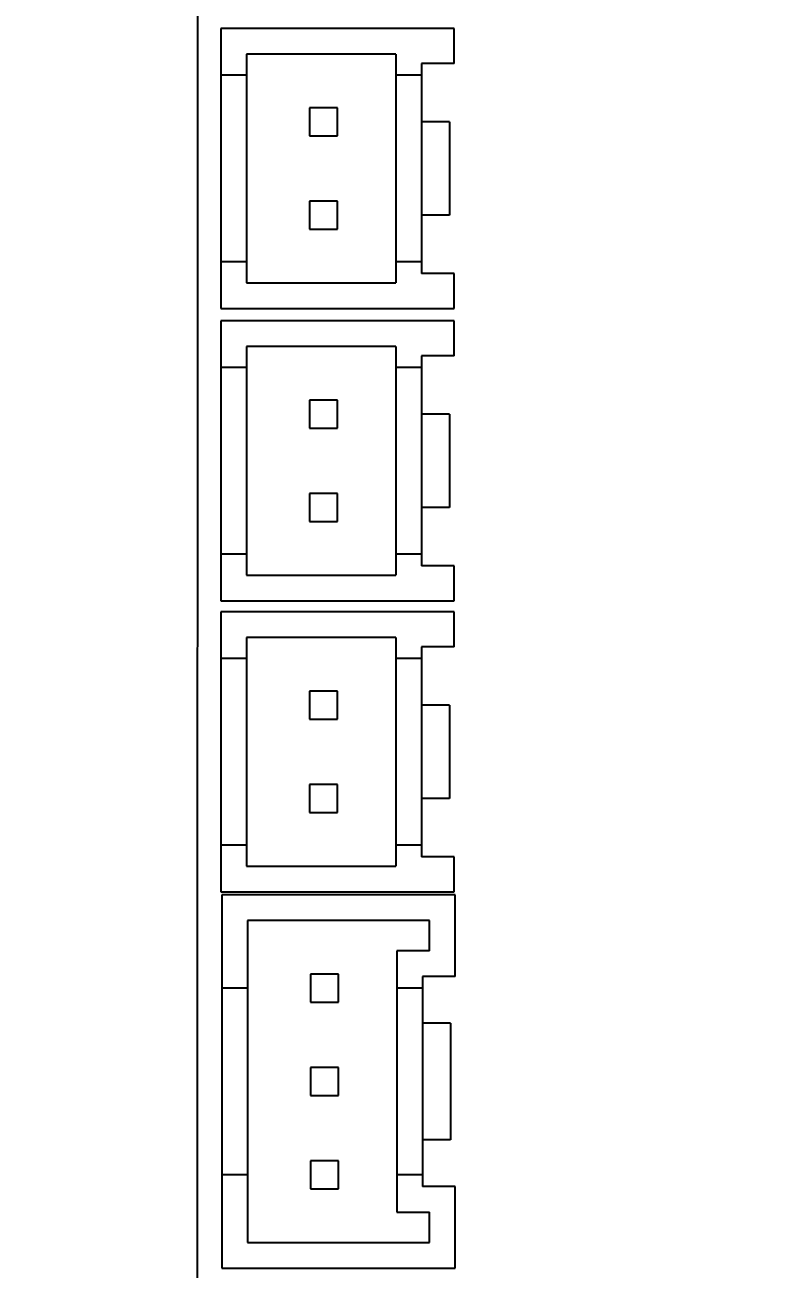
# Model space of a CAD drawing. Header units: inches. Extents: x -36 to 490, y -51 to 98.
# Drawn here: x 329.67 to 345.9, y 11.38 to 38.04 of the extents above; entities that cross this region are included whole.
import ezdxf

# ---------------------------------------------------------------- set-up
doc = ezdxf.new("R2010")
doc.units = ezdxf.units.IN
doc.header["$LTSCALE"] = 1.21
doc.header["$MEASUREMENT"] = 0
doc.header["$PDMODE"] = 3
doc.header["$PDSIZE"] = 0.3125
doc.layers.get('0').update_dxf_attribs({"linetype": 'CONTINUOUS'})
doc.layers.get('Defpoints').update_dxf_attribs({"linetype": 'CONTINUOUS'})
doc.layers.add('DIM', color=3, linetype='CONTINUOUS')
doc.styles.get("Standard").update_dxf_attribs({"font": 'txt', "width": 0.8})
doc.dimstyles.get("Standard").update_dxf_attribs({"dimtxt": 0.15625, "dimasz": 0.1875, "dimexe": 0.125, "dimexo": 0.0625, "dimgap": 0.09, "dimtad": 0, "dimtih": 1, "dimtoh": 1, "dimzin": 4, "dimdsep": 46, "dimtxsty": 'Standard', "dimblk": '_FILLED', "dimblk1": '_FILLED', "dimblk2": '_FILLED', "dimcen": 0.09, "dimazin": 1, "dimtp": 0.01, "dimtm": 0.01, "dimtfac": 1, "dimtofl": 0, "dimtmove": 0, "dimatfit": 3, "dimldrblk": '_FILLED', "dimfxl": 1, "dimtolj": 1, "dimtzin": 4, "dimarcsym": 0})

# ---------------------------------------------------------------- blocks, each defined once
blk = doc.blocks.new('_FILLED')
at = {"color": 0, "linetype": 'ByBlock'}
blk.add_solid([(0, 0), (-1, 0.167), (-1, -0.167)], dxfattribs=at)
blk = doc.blocks.new('*D84')
at = {"layer": 'Defpoints', "color": 0}
for p in [(345.9, 41.939), (282.734, -7.061), (345.9, -7.061)]:
    blk.add_point(p, dxfattribs=at)
at = {"layer": 'DIM', "color": 0, "lineweight": -2}
for p, q in [((345.838, 41.939), (282.609, 41.939)), ((282.734, 39.439), (282.734, 21.196)), ((282.734, -4.561), (282.734, 13.682)), ((345.838, -7.061), (282.609, -7.061))]:
    blk.add_line(p, q, dxfattribs=at)
at = {"layer": 'DIM', "color": 0, "lineweight": -2, "xscale": 2.5, "yscale": 2.5, "zscale": 2.5}
for p, rotation in [((282.734, 41.939), 90), ((282.734, -7.061), 270)]:
    blk.add_blockref('_FILLED', p, dxfattribs=dict(at, rotation=rotation))
at = {"layer": 'DIM', "color": 0, "insert": (282.734, 17.439), "char_height": 2.5, "attachment_point": 5, "rotation": 90}
blk.add_mtext('\\A1;49.00', dxfattribs=at)

msp = doc.modelspace()

# ---------------------------------------------------------------- linework, layer by layer
at = {"color": 7, "linetype": 'Continuous'}
for p, q in [((333.37, 60.224), (333.362, -10.776)), ((333.873, 37.96), (333.873, 31.96)), ((338.873, 37.96), (333.873, 37.96)), ((338.873, 37.21), (338.873, 37.96)), ((334.423, 37.41), (334.423, 32.51)), ((337.623, 37.41), (334.423, 37.41)), ((337.623, 37.41), (337.623, 32.51)), ((338.173, 37.21), (338.173, 32.71)), ((338.873, 37.21), (338.173, 37.21)), ((334.423, 36.96), (333.873, 36.96)), ((338.173, 36.96), (337.623, 36.96)), ((335.773, 36.26), (335.773, 35.66)), ((336.373, 36.26), (335.773, 36.26)), ((336.373, 35.66), (336.373, 36.26)), ((338.771, 35.96), (338.173, 35.96)), ((338.771, 35.96), (338.771, 33.96)), ((335.773, 35.66), (336.373, 35.66)), ((335.773, 34.26), (335.773, 33.66)), ((336.373, 34.26), (335.773, 34.26)), ((336.373, 33.66), (336.373, 34.26)), ((338.771, 33.96), (338.173, 33.96)), ((335.773, 33.66), (336.373, 33.66)), ((334.423, 32.96), (333.873, 32.96)), ((338.173, 32.96), (337.623, 32.96)), ((338.873, 32.71), (338.173, 32.71)), ((338.873, 31.96), (338.873, 32.71)), ((334.423, 32.51), (337.623, 32.51)), ((333.873, 31.96), (338.873, 31.96)), ((333.873, 31.699), (333.873, 25.699)), ((338.873, 31.699), (333.873, 31.699)), ((338.873, 30.949), (338.873, 31.699)), ((334.423, 31.149), (334.423, 26.249)), ((337.623, 31.149), (334.423, 31.149)), ((337.623, 31.149), (337.623, 26.249)), ((338.173, 30.949), (338.173, 26.449)), ((338.873, 30.949), (338.173, 30.949)), ((334.423, 30.699), (333.873, 30.699)), ((338.173, 30.699), (337.623, 30.699)), ((335.773, 29.999), (335.773, 29.399)), ((336.373, 29.999), (335.773, 29.999)), ((336.373, 29.399), (336.373, 29.999)), ((338.771, 29.699), (338.173, 29.699)), ((338.771, 29.699), (338.771, 27.699)), ((335.773, 29.399), (336.373, 29.399)), ((335.773, 27.999), (335.773, 27.399)), ((336.373, 27.999), (335.773, 27.999)), ((336.373, 27.399), (336.373, 27.999)), ((338.771, 27.699), (338.173, 27.699)), ((335.773, 27.399), (336.373, 27.399)), ((334.423, 26.699), (333.873, 26.699)), ((338.173, 26.699), (337.623, 26.699)), ((338.873, 26.449), (338.173, 26.449)), ((338.873, 25.699), (338.873, 26.449)), ((334.423, 26.249), (337.623, 26.249)), ((333.873, 25.699), (338.873, 25.699)), ((333.873, 25.461), (333.873, 19.461)), ((338.873, 25.461), (333.873, 25.461)), ((338.873, 24.711), (338.873, 25.461)), ((334.423, 24.911), (334.423, 20.011)), ((337.623, 24.911), (334.423, 24.911)), ((337.623, 24.911), (337.623, 20.011)), ((338.173, 24.711), (338.173, 20.211)), ((338.873, 24.711), (338.173, 24.711)), ((334.423, 24.461), (333.873, 24.461)), ((338.173, 24.461), (337.623, 24.461)), ((335.773, 23.761), (335.773, 23.161)), ((336.373, 23.761), (335.773, 23.761)), ((336.373, 23.161), (336.373, 23.761)), ((338.771, 23.461), (338.173, 23.461)), ((338.771, 23.461), (338.771, 21.461)), ((335.773, 23.161), (336.373, 23.161)), ((335.773, 21.761), (335.773, 21.161)), ((336.373, 21.761), (335.773, 21.761)), ((336.373, 21.161), (336.373, 21.761)), ((338.771, 21.461), (338.173, 21.461)), ((335.773, 21.161), (336.373, 21.161)), ((334.423, 20.461), (333.873, 20.461)), ((338.173, 20.461), (337.623, 20.461)), ((334.423, 20.011), (337.623, 20.011)), ((338.873, 20.211), (338.173, 20.211)), ((338.873, 19.461), (338.873, 20.211)), ((333.873, 19.461), (338.873, 19.461)), ((333.893, 19.402), (333.893, 11.402)), ((338.893, 19.402), (333.893, 19.402)), ((338.893, 17.652), (338.893, 19.402)), ((334.443, 18.852), (334.443, 11.952)), ((338.343, 18.852), (334.443, 18.852)), ((338.343, 18.202), (338.343, 18.852)), ((337.643, 18.202), (337.643, 12.602)), ((338.343, 18.202), (337.643, 18.202)), ((335.793, 17.702), (335.793, 17.102)), ((336.393, 17.702), (335.793, 17.702)), ((336.393, 17.102), (336.393, 17.702)), ((338.193, 17.652), (338.193, 13.152)), ((338.893, 17.652), (338.193, 17.652)), ((334.443, 17.402), (333.893, 17.402)), ((338.193, 17.402), (337.643, 17.402)), ((335.793, 17.102), (336.393, 17.102)), ((338.791, 16.652), (338.193, 16.652)), ((338.791, 16.652), (338.791, 14.152)), ((335.793, 15.702), (335.793, 15.102)), ((336.393, 15.702), (335.793, 15.702)), ((336.393, 15.102), (336.393, 15.702)), ((335.793, 15.102), (336.393, 15.102)), ((338.791, 14.152), (338.193, 14.152)), ((335.793, 13.702), (335.793, 13.102)), ((336.393, 13.702), (335.793, 13.702)), ((336.393, 13.102), (336.393, 13.702)), ((334.443, 13.402), (333.893, 13.402)), ((338.193, 13.402), (337.643, 13.402)), ((335.793, 13.102), (336.393, 13.102)), ((338.893, 13.152), (338.193, 13.152)), ((338.893, 11.402), (338.893, 13.152)), ((337.643, 12.602), (338.343, 12.602)), ((338.343, 11.952), (338.343, 12.602)), ((334.443, 11.952), (338.343, 11.952)), ((333.893, 11.402), (338.893, 11.402))]:
    msp.add_line(p, q, dxfattribs=at)

# ---------------------------------------------------------------- dimensions: what is measured, and where the dimension line sits
at = {"layer": 'DIM'}
dim = msp.add_linear_dim(base=(282.734, -7.061), p1=(345.9, 41.939), p2=(345.9, -7.061), angle=90, dimstyle='Standard', override={"dimtxt": 2.5, "dimasz": 2.5, "dimtih": 0, "dimtoh": 0, "dimzin": 0, "dimcen": 0.198, "dimadec": 0, "dimazin": 0, "dimtp": 0, "dimtm": 0, "dimtdec": 4, "dimtzin": 0}, dxfattribs=at)
dim.commit()
dim.dimension.update_dxf_attribs({"geometry": '*D84', "text_midpoint": (282.734, 17.439)})

doc.saveas('drawing.dxf')
